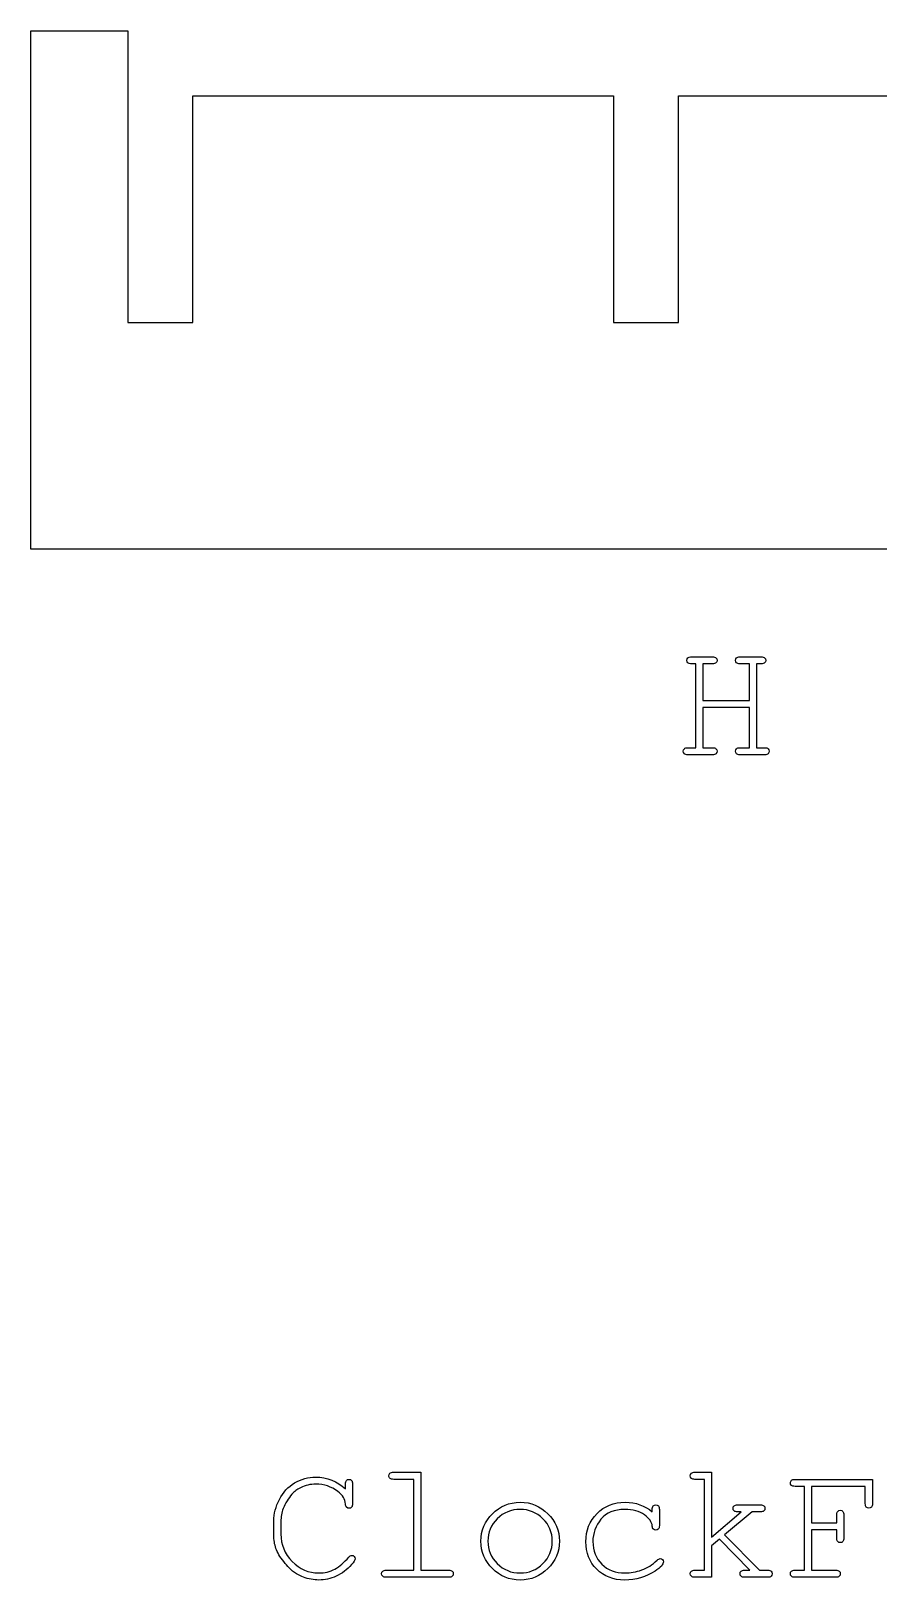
# Model space of a CAD drawing. Extents: x 16 to 234, y 0 to 130.
# Drawn here: x 16 to 42.17, y 0.86 to 48.7 of the extents above; entities that cross this region are included whole.
import ezdxf

# ---------------------------------------------------------------- set-up
doc = ezdxf.new("R2010")
doc.units = 0
doc.layers.add('baffles_v1_C4_v1', color=7, linetype='CONTINUOUS')

msp = doc.modelspace()

# ---------------------------------------------------------------- linework, layer by layer
at = {"layer": 'baffles_v1_C4_v1', "color": 1}
for p, q in [((16, 32.699999), (16, 48.699999)), ((16, 48.699999), (18.994354, 48.699999)), ((18.994354, 48.699999), (18.994354, 39.694354)), ((21.005643, 39.694354), (21.005643, 46.699999)), ((21.005643, 46.699999), (33.994355, 46.699999)), ((33.994355, 46.699999), (33.994355, 39.694354)), ((36.005643, 39.694354), (36.005643, 46.699999)), ((36.005643, 46.699999), (48.994353, 46.699999)), ((18.994354, 39.694354), (19.999999, 39.694354)), ((19.999999, 39.694354), (21.005643, 39.694354)), ((33.994355, 39.694354), (35.000001, 39.694354)), ((35.000001, 39.694354), (36.005643, 39.694354)), ((19.999999, 32.699999), (16, 32.699999)), ((230.000002, 32.699999), (19.999999, 32.699999))]:
    msp.add_line(p, q, dxfattribs=at)
at = {"layer": 'baffles_v1_C4_v1', "color": 7}
for p, q in [((36.407266, 29.37307), (37.050638, 29.37307)), ((37.908466, 29.37307), (38.551838, 29.37307)), ((36.541625, 29.156029), (36.407266, 29.156029)), ((36.541625, 26.56704), (36.541625, 29.156029)), ((37.050638, 29.156029), (36.758666, 29.156029)), ((36.758666, 29.156029), (36.758666, 28.029483)), ((38.197854, 29.156029), (37.908466, 29.156029)), ((38.197854, 28.029483), (38.197854, 29.156029)), ((38.551838, 29.156029), (38.417479, 29.156029)), ((38.417479, 29.156029), (38.417479, 26.56704)), ((36.758666, 28.029483), (38.197854, 28.029483)), ((38.197854, 27.812442), (36.758666, 27.812442)), ((36.758666, 27.812442), (36.758666, 26.56704)), ((38.197854, 26.56704), (38.197854, 27.812442)), ((36.296162, 26.56704), (36.541625, 26.56704)), ((37.050638, 26.349999), (36.296162, 26.349999)), ((36.758666, 26.56704), (37.050638, 26.56704)), ((37.908466, 26.56704), (38.197854, 26.56704)), ((38.662942, 26.349999), (37.908466, 26.349999)), ((38.417479, 26.56704), (38.662942, 26.56704)), ((25.717479, 3.675931), (25.717479, 3.828376)), ((25.934521, 3.828376), (25.934521, 3.226346)), ((27.205241, 4.192695), (28.04757, 4.192695)), ((27.830528, 3.97307), (27.205244, 3.97307)), ((27.830528, 1.16704), (27.830528, 3.97307)), ((28.04757, 4.192695), (28.04757, 1.16704)), ((36.513203, 4.192695), (37.022216, 4.192695)), ((36.805175, 3.97307), (36.513203, 3.97307)), ((36.805175, 1.16704), (36.805175, 3.97307)), ((37.022216, 4.192695), (37.022216, 2.192817)), ((39.605522, 3.97307), (41.995557, 3.97307)), ((41.995557, 3.97307), (41.995557, 3.226345)), ((25.717479, 3.675931), (25.717479, 3.675931)), ((39.897492, 3.756029), (39.60552, 3.756029)), ((39.897492, 1.16704), (39.897492, 3.756029)), ((41.775932, 3.756029), (40.114535, 3.756029)), ((40.114535, 3.756029), (40.114535, 2.626899)), ((41.775932, 3.226345), (41.775932, 3.756029)), ((35.193387, 2.967963), (35.193387, 3.040311)), ((35.193387, 2.967963), (35.193387, 2.967963)), ((35.413011, 3.040311), (35.413011, 2.549384)), ((37.022216, 2.192817), (37.94464, 2.967964)), ((38.277953, 2.967964), (37.43046, 2.259997)), ((37.833536, 3.187589), (38.528584, 3.187589)), ((37.94464, 2.967964), (37.833536, 2.967964)), ((38.528584, 2.967964), (38.277953, 2.967964)), ((40.892265, 2.626899), (40.892265, 2.872362)), ((41.11189, 2.872362), (41.11189, 2.164395)), ((23.503144, 2.252245), (23.503144, 2.694078)), ((23.720185, 2.663073), (23.720185, 2.283251)), ((40.114533, 2.409858), (40.114533, 1.16704)), ((40.892265, 2.409858), (40.114533, 2.409858)), ((40.114535, 2.626899), (40.892265, 2.626899)), ((40.892265, 2.164395), (40.892265, 2.409858)), ((32.106237, 2.063626), (32.106237, 2.063626)), ((32.325861, 2.063626), (32.325861, 2.063626)), ((37.270262, 2.125638), (37.022216, 1.916348)), ((37.022216, 1.916348), (37.022216, 0.949999)), ((38.203022, 1.16704), (37.270262, 2.125638)), ((37.43046, 2.259997), (38.502745, 1.16704)), ((26.977867, 1.16704), (27.830528, 1.16704)), ((28.04757, 1.16704), (28.900231, 1.16704)), ((36.513203, 1.16704), (36.805175, 1.16704)), ((38.050577, 1.16704), (38.203022, 1.16704)), ((38.502745, 1.16704), (38.753376, 1.16704)), ((39.60552, 1.16704), (39.897492, 1.16704)), ((40.114533, 1.16704), (40.858674, 1.16704)), ((28.900231, 0.949999), (26.977867, 0.949999)), ((37.022216, 0.949999), (36.513203, 0.949999)), ((38.753376, 0.949999), (38.050577, 0.949999)), ((40.858674, 0.949999), (39.60552, 0.949999))]:
    msp.add_line(p, q, dxfattribs=at)
for points in [[(36.259988, 29.264549), (36.259988, 29.297275), (36.271184, 29.323544), (36.293578, 29.343356)], [(36.293578, 29.185743), (36.271184, 29.205549), (36.259988, 29.231818), (36.259988, 29.264549)], [(36.293578, 29.343356), (36.31597, 29.363162), (36.353867, 29.373067), (36.407266, 29.37307)], [(36.407266, 29.156029), (36.353867, 29.156026), (36.315971, 29.165931), (36.293578, 29.185743)], [(37.050638, 29.37307), (37.102313, 29.373067), (37.139348, 29.363162), (37.161742, 29.343356)], [(37.161742, 29.185743), (37.139348, 29.165931), (37.102313, 29.156026), (37.050638, 29.156029)], [(37.161742, 29.343356), (37.184134, 29.323544), (37.19533, 29.297275), (37.195332, 29.264549)], [(37.195332, 29.264549), (37.19533, 29.231818), (37.184134, 29.205549), (37.161742, 29.185743)], [(37.763772, 29.264549), (37.76377, 29.297275), (37.774536, 29.323544), (37.79607, 29.343356)], [(37.797362, 29.185743), (37.774967, 29.205549), (37.763771, 29.231818), (37.763772, 29.264549)], [(37.79607, 29.343356), (37.8176, 29.363162), (37.855066, 29.373067), (37.908466, 29.37307)], [(37.908466, 29.156029), (37.856788, 29.156026), (37.819753, 29.165931), (37.797362, 29.185743)], [(38.551838, 29.37307), (38.605234, 29.373067), (38.64313, 29.363162), (38.665526, 29.343356)], [(38.665526, 29.185743), (38.64313, 29.165931), (38.605234, 29.156026), (38.551838, 29.156029)], [(38.665526, 29.343356), (38.687917, 29.323544), (38.699113, 29.297275), (38.699116, 29.264549)], [(38.699116, 29.264549), (38.699113, 29.231818), (38.687917, 29.205549), (38.665526, 29.185743)], [(36.151468, 26.458519), (36.151467, 26.491248), (36.162664, 26.517516), (36.185057, 26.537326)], [(36.185057, 26.381005), (36.162664, 26.401675), (36.151467, 26.427513), (36.151468, 26.458519)], [(36.185057, 26.537326), (36.20745, 26.557135), (36.244485, 26.56704), (36.296162, 26.56704)], [(36.296162, 26.349999), (36.244485, 26.349999), (36.20745, 26.360334), (36.185057, 26.381005)], [(37.050638, 26.56704), (37.102313, 26.56704), (37.139348, 26.557135), (37.161742, 26.537326)], [(37.161742, 26.381005), (37.139348, 26.360334), (37.102313, 26.349999), (37.050638, 26.349999)], [(37.161742, 26.537326), (37.184134, 26.517516), (37.19533, 26.491248), (37.195332, 26.458519)], [(37.195332, 26.458519), (37.19533, 26.427513), (37.184134, 26.401675), (37.161742, 26.381005)], [(37.763772, 26.458519), (37.76377, 26.491248), (37.774536, 26.517516), (37.79607, 26.537326)], [(37.797362, 26.381005), (37.774967, 26.401675), (37.763771, 26.427513), (37.763772, 26.458519)], [(37.79607, 26.537326), (37.8176, 26.557135), (37.855066, 26.56704), (37.908466, 26.56704)], [(37.908466, 26.349999), (37.856788, 26.349999), (37.819753, 26.360334), (37.797362, 26.381005)], [(38.662942, 26.56704), (38.714616, 26.56704), (38.751651, 26.557135), (38.774047, 26.537326)], [(38.774047, 26.381005), (38.751651, 26.360334), (38.714616, 26.349999), (38.662942, 26.349999)], [(38.774047, 26.537326), (38.796437, 26.517516), (38.807634, 26.491248), (38.807636, 26.458519)], [(38.807636, 26.458519), (38.807633, 26.427513), (38.796437, 26.401675), (38.774047, 26.381005)], [(23.674968, 3.349077), (23.789517, 3.572144), (23.946269, 3.743538), (24.145224, 3.863258)], [(24.145224, 3.863258), (24.344177, 3.982972), (24.559926, 4.04283), (24.792471, 4.042833)], [(24.792471, 4.042833), (25.150759, 4.04283), (25.459095, 3.920529), (25.717479, 3.675931)], [(25.717479, 3.828376), (25.717477, 3.88005), (25.727381, 3.917084), (25.747193, 3.93948)], [(25.747193, 3.93948), (25.767, 3.961871), (25.793269, 3.973067), (25.826, 3.97307)], [(25.826, 3.97307), (25.858726, 3.973067), (25.884994, 3.961871), (25.904806, 3.93948)], [(25.904806, 3.93948), (25.924613, 3.917084), (25.934518, 3.88005), (25.934521, 3.828376)], [(27.057965, 4.084175), (27.057964, 4.115177), (27.069162, 4.141015), (27.091553, 4.161689)], [(27.092848, 4.004076), (27.069592, 4.024744), (27.057965, 4.051443), (27.057965, 4.084175)], [(27.091553, 4.161689), (27.113944, 4.182357), (27.151841, 4.192692), (27.205241, 4.192695)], [(27.205244, 3.97307), (27.153567, 3.973067), (27.116101, 3.983402), (27.092848, 4.004076)], [(36.402099, 4.004076), (36.379704, 4.024744), (36.368507, 4.051443), (36.368511, 4.084175)], [(36.368511, 4.084175), (36.36851, 4.115177), (36.379708, 4.141015), (36.402099, 4.161689)], [(36.402099, 4.161689), (36.424493, 4.182357), (36.461526, 4.192692), (36.513203, 4.192695)], [(36.513203, 3.97307), (36.461526, 3.973067), (36.424491, 3.983402), (36.402099, 4.004076)], [(39.494416, 3.785743), (39.472022, 3.805549), (39.460825, 3.831818), (39.460828, 3.864549)], [(39.460828, 3.864549), (39.460828, 3.897275), (39.473747, 3.924836), (39.499586, 3.947232)], [(39.499586, 3.947232), (39.518533, 3.964454), (39.553845, 3.973067), (39.605522, 3.97307)], [(23.503144, 2.694078), (23.503144, 2.907672), (23.560418, 3.126005), (23.674968, 3.349077)], [(24.063833, 3.518317), (23.950145, 3.383956), (23.859711, 3.234956), (23.792532, 3.071316)], [(24.327383, 3.714688), (24.217139, 3.661286), (24.129289, 3.595829), (24.063833, 3.518317)], [(24.800223, 3.825792), (24.633134, 3.825789), (24.475521, 3.788755), (24.327383, 3.714688)], [(25.482351, 3.595832), (25.282534, 3.749136), (25.055158, 3.825789), (24.800223, 3.825792)], [(25.717479, 3.210843), (25.708864, 3.355534), (25.630488, 3.483864), (25.482351, 3.595832)], [(39.60552, 3.756029), (39.553843, 3.756026), (39.516809, 3.765931), (39.494416, 3.785743)], [(23.792532, 3.071316), (23.7443, 2.950736), (23.720185, 2.814655), (23.720185, 2.663073)], [(25.752361, 3.110074), (25.732549, 3.130742), (25.720922, 3.164332), (25.717479, 3.210843)], [(25.826, 3.079068), (25.796714, 3.079066), (25.772168, 3.089401), (25.752361, 3.110074)], [(25.904806, 3.112657), (25.884994, 3.090262), (25.858726, 3.079066), (25.826, 3.079068)], [(25.934521, 3.226346), (25.934518, 3.172944), (25.924613, 3.135048), (25.904806, 3.112657)], [(29.899653, 2.063626), (29.899653, 2.394354), (30.017647, 2.677282), (30.253637, 2.912411)], [(30.253637, 2.912411), (30.489624, 3.147537), (30.776429, 3.265101), (31.114049, 3.265103)], [(31.111465, 3.045478), (30.835856, 3.045476), (30.601159, 2.949444), (30.407374, 2.757382)], [(31.815557, 2.758674), (31.621768, 2.949875), (31.387071, 3.045476), (31.111465, 3.045478)], [(31.114049, 3.265103), (31.448222, 3.265101), (31.733733, 3.147968), (31.970586, 2.913703)], [(31.970586, 2.913703), (32.207434, 2.679435), (32.325859, 2.396076), (32.325861, 2.063626)], [(33.141832, 2.048123), (33.141832, 2.397799), (33.256812, 2.688048), (33.486773, 2.918871)], [(33.486773, 2.918871), (33.716732, 3.14969), (34.00655, 3.265101), (34.356228, 3.265103)], [(34.343309, 3.045478), (34.021191, 3.045476), (33.776589, 2.944707), (33.609503, 2.743171)], [(34.951799, 2.880114), (34.801074, 2.990355), (34.598244, 3.045476), (34.343309, 3.045478)], [(34.356228, 3.265103), (34.688678, 3.265101), (34.967731, 3.166054), (35.193387, 2.967963)], [(35.193386, 2.531298), (35.18305, 2.653597), (35.102519, 2.769869), (34.951799, 2.880114)], [(35.193387, 3.040311), (35.193384, 3.093707), (35.203719, 3.131603), (35.224392, 3.153999)], [(35.224392, 3.153999), (35.245062, 3.176389), (35.270898, 3.187586), (35.301907, 3.187588)], [(35.301907, 3.187588), (35.334634, 3.187586), (35.361332, 3.176389), (35.382005, 3.153999)], [(35.382005, 3.153999), (35.402675, 3.131603), (35.413007, 3.093707), (35.413011, 3.040311)], [(37.722431, 2.99897), (37.700037, 3.019638), (37.68884, 3.045476), (37.688843, 3.076484)], [(37.688843, 3.076484), (37.688841, 3.10921), (37.700037, 3.13591), (37.722431, 3.156583)], [(37.722431, 3.156583), (37.744822, 3.177251), (37.781857, 3.187586), (37.833536, 3.187589)], [(37.833536, 2.967964), (37.781857, 2.967962), (37.744823, 2.978297), (37.722431, 2.99897)], [(38.528584, 3.187589), (38.58198, 3.187587), (38.619876, 3.177251), (38.642272, 3.156583)], [(38.642272, 2.99897), (38.619877, 2.978297), (38.58198, 2.967962), (38.528584, 2.967964)], [(38.642272, 3.156583), (38.664662, 3.13591), (38.67586, 3.109211), (38.675863, 3.076484)], [(38.675863, 3.076484), (38.67586, 3.045476), (38.664662, 3.019638), (38.642272, 2.99897)], [(40.892265, 2.872362), (40.892264, 2.924036), (40.902598, 2.961071), (40.923271, 2.983466)], [(40.923271, 2.983466), (40.94394, 3.005857), (40.970639, 3.017054), (41.003369, 3.017056)], [(41.003369, 3.017056), (41.034371, 3.017054), (41.060211, 3.005857), (41.080884, 2.983466)], [(41.080884, 2.983466), (41.101553, 2.961071), (41.111886, 2.924036), (41.11189, 2.872362)], [(41.806938, 3.115241), (41.786265, 3.137632), (41.775929, 3.174667), (41.775932, 3.226345)], [(41.887037, 3.081651), (41.854306, 3.081649), (41.827606, 3.092846), (41.806938, 3.115241)], [(41.964551, 3.115241), (41.943879, 3.092846), (41.91804, 3.081649), (41.887037, 3.081651)], [(41.995557, 3.226345), (41.995554, 3.174667), (41.985217, 3.137632), (41.964551, 3.115241)], [(30.407374, 2.757382), (30.213586, 2.565316), (30.116693, 2.334065), (30.116694, 2.063626)], [(32.106237, 2.063626), (32.106234, 2.335787), (32.009341, 2.56747), (31.815557, 2.758674)], [(33.609503, 2.743171), (33.442415, 2.541631), (33.358872, 2.31081), (33.358873, 2.050707)], [(35.228269, 2.431821), (35.208457, 2.451628), (35.196829, 2.484787), (35.193386, 2.531298)], [(35.301907, 2.402107), (35.272623, 2.402105), (35.248075, 2.41201), (35.228269, 2.431821)], [(35.380714, 2.435696), (35.360902, 2.413302), (35.334633, 2.402105), (35.301907, 2.402107)], [(35.413011, 2.549384), (35.411282, 2.495984), (35.400519, 2.458088), (35.380714, 2.435696)], [(23.56774, 1.840125), (23.524676, 1.965009), (23.503144, 2.102382), (23.503144, 2.252245)], [(23.720185, 2.283251), (23.720185, 1.959411), (23.837318, 1.678205), (24.071585, 1.439633)], [(30.253637, 1.217424), (30.017647, 1.452552), (29.899653, 1.734619), (29.899653, 2.063626)], [(30.116694, 2.063626), (30.116693, 1.794908), (30.213586, 1.564086), (30.407374, 1.371162)], [(31.815557, 1.36987), (32.009341, 1.561933), (32.106234, 1.793185), (32.106237, 2.063626)], [(32.325861, 2.063626), (32.325859, 1.732896), (32.207434, 1.450398), (31.970586, 1.216132)], [(33.479021, 1.199338), (33.254228, 1.422407), (33.141832, 1.705335), (33.141832, 2.048123)], [(33.358873, 2.050707), (33.358872, 1.769931), (33.451028, 1.538248), (33.635341, 1.355659)], [(40.923271, 2.05329), (40.902598, 2.075682), (40.892262, 2.112717), (40.892265, 2.164395)], [(41.003369, 2.019701), (40.970639, 2.0197), (40.94394, 2.030896), (40.923271, 2.05329)], [(41.080884, 2.05329), (41.060211, 2.030896), (41.034373, 2.0197), (41.003369, 2.019701)], [(41.11189, 2.164395), (41.111888, 2.112717), (41.101553, 2.075682), (41.080884, 2.05329)], [(23.809327, 1.431882), (23.691332, 1.579159), (23.610803, 1.71524), (23.56774, 1.840125)], [(24.071585, 1.439633), (24.30585, 1.20106), (24.578013, 1.081774), (24.888073, 1.081774)], [(25.388042, 1.203213), (25.535317, 1.284173), (25.677858, 1.406473), (25.815665, 1.570116)], [(25.815665, 1.570116), (25.844945, 1.606289), (25.877674, 1.624376), (25.91385, 1.624376)], [(26.017202, 1.523607), (26.0172, 1.483988), (25.980165, 1.423699), (25.906098, 1.34274)], [(25.91385, 1.624376), (25.944853, 1.624376), (25.96983, 1.614902), (25.988781, 1.595954)], [(25.988781, 1.595954), (26.007726, 1.577006), (26.0172, 1.55289), (26.017202, 1.523607)], [(34.866532, 1.174791), (35.041369, 1.236803), (35.199412, 1.33671), (35.340664, 1.474515)], [(35.340664, 1.474515), (35.376835, 1.508965), (35.408702, 1.526191), (35.436265, 1.526191)], [(35.436265, 1.526191), (35.465546, 1.526191), (35.490092, 1.516286), (35.509904, 1.496477)], [(35.509904, 1.496477), (35.529709, 1.476667), (35.539615, 1.452121), (35.539619, 1.422838)], [(24.107758, 1.117947), (24.026798, 1.179959), (23.927321, 1.284603), (23.809327, 1.431882)], [(24.415233, 0.955166), (24.291209, 1.001675), (24.188717, 1.055935), (24.107758, 1.117947)], [(24.888073, 1.081774), (25.074106, 1.081774), (25.240762, 1.122253), (25.388042, 1.203213)], [(25.429383, 0.984881), (25.25282, 0.904782), (25.074106, 0.864733), (24.89324, 0.864733)], [(25.906098, 1.34274), (25.764847, 1.184265), (25.605942, 1.064979), (25.429383, 0.984881)], [(26.866763, 0.981005), (26.844369, 1.001675), (26.833172, 1.027513), (26.833175, 1.058519)], [(26.833175, 1.058519), (26.833175, 1.091248), (26.844372, 1.117516), (26.866763, 1.137326)], [(26.866763, 1.137326), (26.889158, 1.157135), (26.92619, 1.16704), (26.977867, 1.16704)], [(26.977867, 0.949999), (26.92619, 0.949999), (26.889156, 0.960334), (26.866763, 0.981005)], [(28.900231, 1.16704), (28.953627, 1.16704), (28.991523, 1.157135), (29.013919, 1.137326)], [(29.013919, 0.981005), (28.991523, 0.960334), (28.953627, 0.949999), (28.900231, 0.949999)], [(29.013919, 1.137326), (29.03631, 1.117516), (29.047507, 1.091248), (29.047507, 1.058519)], [(29.047507, 1.058519), (29.047505, 1.027513), (29.036306, 1.001675), (29.013919, 0.981005)], [(31.114049, 0.864733), (30.776429, 0.864733), (30.489624, 0.982297), (30.253637, 1.217424)], [(30.407374, 1.371162), (30.601159, 1.178236), (30.835856, 1.081774), (31.111465, 1.081774)], [(31.111465, 1.081774), (31.387071, 1.081774), (31.621768, 1.177806), (31.815557, 1.36987)], [(31.970586, 1.216132), (31.733733, 0.981866), (31.448222, 0.864733), (31.114049, 0.864733)], [(34.340726, 0.864733), (33.991047, 0.864733), (33.703812, 0.976268), (33.479021, 1.199338)], [(33.635341, 1.355659), (33.819653, 1.173069), (34.058226, 1.081774), (34.35106, 1.081774)], [(35.278653, 1.141202), (34.997875, 0.956889), (34.685233, 0.864733), (34.340726, 0.864733)], [(34.35106, 1.081774), (34.519868, 1.081774), (34.691692, 1.11278), (34.866532, 1.174791)], [(35.539619, 1.422838), (35.539616, 1.348768), (35.452627, 1.254889), (35.278653, 1.141202)], [(36.402099, 0.981005), (36.379704, 1.001675), (36.368507, 1.027513), (36.368511, 1.058519)], [(36.368511, 1.058519), (36.36851, 1.091248), (36.379708, 1.117516), (36.402099, 1.137326)], [(36.402099, 1.137326), (36.424493, 1.157135), (36.461526, 1.16704), (36.513203, 1.16704)], [(36.513203, 0.949999), (36.461526, 0.949999), (36.424491, 0.960334), (36.402099, 0.981005)], [(37.905881, 1.058519), (37.905879, 1.091248), (37.917074, 1.117516), (37.939472, 1.137326)], [(37.939472, 0.981005), (37.917078, 1.001675), (37.905881, 1.027513), (37.905881, 1.058519)], [(37.939472, 1.137326), (37.961863, 1.157135), (37.998898, 1.16704), (38.050577, 1.16704)], [(38.050577, 0.949999), (37.998898, 0.949999), (37.961863, 0.960334), (37.939472, 0.981005)], [(38.753376, 1.16704), (38.806772, 1.16704), (38.844668, 1.157135), (38.867064, 1.137326)], [(38.867064, 0.981005), (38.844668, 0.960334), (38.806772, 0.949999), (38.753376, 0.949999)], [(38.867064, 1.137326), (38.889455, 1.117517), (38.900652, 1.091248), (38.900652, 1.05852)], [(38.900652, 1.05852), (38.900649, 1.027514), (38.889451, 1.001675), (38.867064, 0.981005)], [(39.494416, 0.981005), (39.472022, 1.001675), (39.460825, 1.027513), (39.460828, 1.058519)], [(39.460828, 1.058519), (39.460828, 1.091248), (39.472025, 1.117516), (39.494416, 1.137326)], [(39.494416, 1.137326), (39.516811, 1.157135), (39.553843, 1.16704), (39.60552, 1.16704)], [(39.60552, 0.949999), (39.553843, 0.949999), (39.516809, 0.960334), (39.494416, 0.981005)], [(40.858674, 1.16704), (40.910348, 1.16704), (40.947383, 1.157135), (40.969778, 1.137326)], [(40.969778, 0.981005), (40.947383, 0.960334), (40.910348, 0.949999), (40.858674, 0.949999)], [(40.969778, 1.137326), (40.992169, 1.117516), (41.003366, 1.091248), (41.003366, 1.058519)], [(41.003366, 1.058519), (41.003365, 1.027513), (40.992169, 1.001675), (40.969778, 0.981005)], [(24.89324, 0.864733), (24.736487, 0.864733), (24.577151, 0.894877), (24.415233, 0.955166)]]:
    msp.add_open_spline(points, degree=3, dxfattribs=at)

doc.saveas('drawing.dxf')
